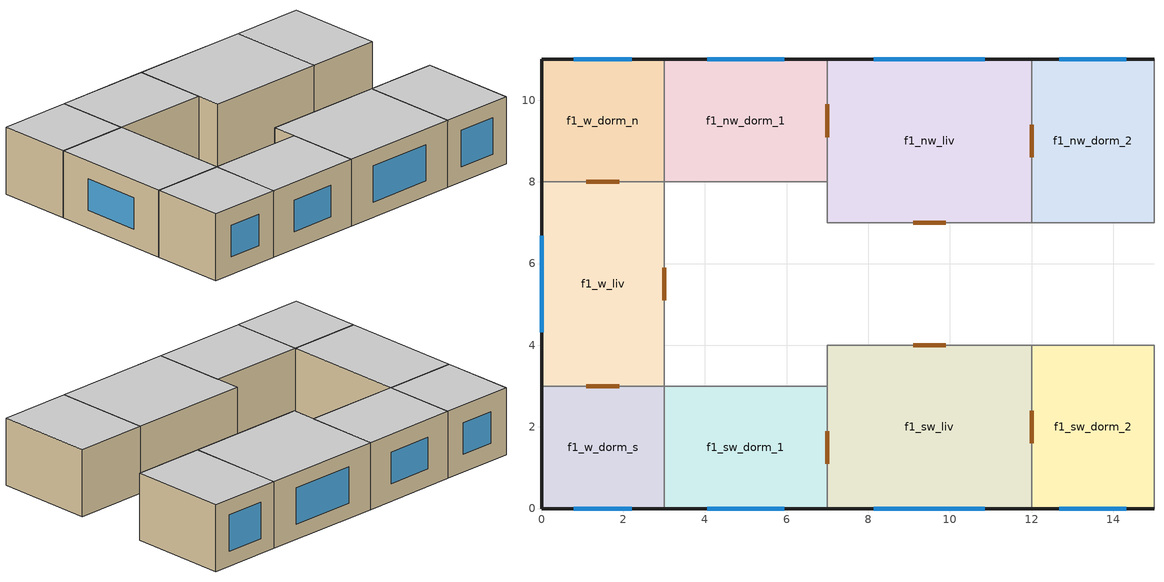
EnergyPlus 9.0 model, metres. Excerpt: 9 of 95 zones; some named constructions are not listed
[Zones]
f1_nw_dorm_2
 floor othersideconditionsmodel (floor): 15,11 15,7 12,7 12,11 z0
 wall outside (ext_wall): 15,11 12,11 z0:2.7
 wall to f1_ne_dorm_2 (int_wall): 15,7 15,11 z0:2.7
 wall to f1_core (int_wall): 12,7 15,7 z0:2.7
 wall to f1_nw_liv (int_wall): 12,11 12,7 z0:2.7
 window (simple_window): 14.31,11 12.69,11 z0.61:2.08
 door inside (door_3cm): 12,9.4 12,8.6 z0:2.1
 ceiling to f2_nw_dorm_2 (ceiling): 12,11 12,7 15,7 15,11 z2.7
f1_nw_dorm_1
 floor othersideconditionsmodel (floor): 7,11 7,8 3,8 3,11 z0
 wall outside (ext_wall): 7,11 3,11 z0:2.7
 wall to f1_nw_liv (int_wall): 7,8 7,11 z0:2.7
 wall to f1_core (int_wall): 3,8 7,8 z0:2.7
 wall to f1_w_dorm_n (int_wall): 3,11 3,8 z0:2.7
 window (simple_window): 5.95,11 4.05,11 z0.71:1.99
 door inside (door_3cm): 7,9.1 7,9.9 z0:2.1
 ceiling to f2_nw_dorm_1 (ceiling): 3,11 3,8 7,8 7,11 z2.7
f1_nw_liv
 floor othersideconditionsmodel (floor): 12,11 12,7 7,7 7,11 z0
 wall outside (ext_wall): 12,11 7,11 z0:2.7
 wall to f1_core (int_wall): 7,8 7,7 12,7 z0:2.7
 window (simple_window): 10.86,11 8.14,11 z0.61:2.08
 door inside (door_3cm): 9.1,7 9.9,7 z0:2.1
 ceiling to f2_nw_liv (ceiling): 7,11 7,7 12,7 12,11 z2.7
f1_sw_dorm_2
 floor othersideconditionsmodel (floor): 15,4 15,0 12,0 12,4 z0
 wall outside (ext_wall): 12,0 15,0 z0:2.7
 wall to f1_se_dorm_2 (int_wall): 15,0 15,4 z0:2.7
 wall to f1_core (int_wall): 15,4 12,4 z0:2.7
 wall to f1_sw_liv (int_wall): 12,4 12,0 z0:2.7
 window (simple_window): 12.69,0 14.31,0 z0.61:2.08
 door inside (door_3cm): 12,2.4 12,1.6 z0:2.1
 ceiling to f2_sw_dorm_2 (ceiling): 12,4 12,0 15,0 15,4 z2.7
f1_sw_dorm_1
 floor othersideconditionsmodel (floor): 7,3 7,0 3,0 3,3 z0
 wall outside (ext_wall): 3,0 7,0 z0:2.7
 wall to f1_sw_liv (int_wall): 7,0 7,3 z0:2.7
 wall to f1_core (int_wall): 7,3 3,3 z0:2.7
 wall to f1_w_dorm_s (int_wall): 3,3 3,0 z0:2.7
 window (simple_window): 4.05,0 5.95,0 z0.71:1.99
 door inside (door_3cm): 7,1.1 7,1.9 z0:2.1
 ceiling to f2_sw_dorm_1 (ceiling): 3,3 3,0 7,0 7,3 z2.7
f1_sw_liv
 floor othersideconditionsmodel (floor): 12,4 12,0 7,0 7,4 z0
 wall outside (ext_wall): 7,0 12,0 z0:2.7
 wall to f1_core (int_wall): 12,4 7,4 7,3 z0:2.7
 window (simple_window): 8.14,0 10.86,0 z0.61:2.08
 door inside (door_3cm): 9.9,4 9.1,4 z0:2.1
 ceiling to f2_sw_liv (ceiling): 7,4 7,0 12,0 12,4 z2.7
f1_w_dorm_n
 floor othersideconditionsmodel (floor): 3,11 3,8 0,8 0,11 z0
 wall outside (ext_wall): 3,11 0,11 0,8 z0:2.7
 wall to f1_w_liv (int_wall): 0,8 3,8 z0:2.7
 window (simple_window): 2.21,11 0.8,11 z0.71:1.99
 door inside (door_3cm): 1.1,8 1.9,8 z0:2.1
 ceiling to f2_w_dorm_n (ceiling): 0,11 0,8 3,8 3,11 z2.7
f1_w_dorm_s
 floor othersideconditionsmodel (floor): 3,3 3,0 0,0 0,3 z0
 wall outside (ext_wall): 0,3 0,0 3,0 z0:2.7
 wall to f1_w_liv (int_wall): 3,3 0,3 z0:2.7
 window (simple_window): 0.8,0 2.21,0 z0.71:1.99
 door inside (door_3cm): 1.9,3 1.1,3 z0:2.1
 ceiling to f2_w_dorm_s (ceiling): 0,3 0,0 3,0 3,3 z2.7
f1_w_liv
 floor othersideconditionsmodel (floor): 3,8 3,3 0,3 0,8 z0
 wall outside (ext_wall): 0,8 0,3 z0:2.7
 wall to f1_core (int_wall): 3,3 3,8 z0:2.7
 window (simple_window): 0,6.68 0,4.32 z0.71:1.99
 door inside (door_3cm): 3,5.1 3,5.9 z0:2.1
 ceiling to f2_w_liv (ceiling): 0,8 0,3 3,3 3,8 z2.7
[AirflowNetwork:MultiZone:Component:DetailedOpening] Discharge coefficient for opening factor 1=0.001; Discharge coefficient for opening factor 2=0.65; Extra crack length or height of pivoting axis=0; Height factor for opening factor 1=1; Height factor for opening factor 2=1; Number of sets of opening factor data=2; Opening factor 1=0; Opening factor 2=1; Start height factor for opening factor 1=0; Start height factor for opening factor 2=0; Type of rectangular large vertical opening lvo=NonPivoted; Width factor for opening factor 1=0
Name | Air mass flow coefficient when opening is closed | Air mass flow exponent when opening is closed | Width factor for opening factor 2
window_opening | 0.00028 | 0.63 | 0.45
door_opening | 0.0024 | 0.59 | 1
[AirflowNetwork:MultiZone:Surface] Ventilation control mode=NoVent; Window door opening factor or crack factor=1
Name | Leakage component | Surface
afn_f1_e_dorm_s_window_s | window_opening | f1_e_dorm_s_window_s
afn_f1_se_liv_window_s | window_opening | f1_se_liv_window_s
afn_f1_se_dorm_2_window_s | window_opening | f1_se_dorm_2_window_s
afn_f1_se_dorm_1_window_s | window_opening | f1_se_dorm_1_window_s
afn_f1_ne_liv_window_n | window_opening | f1_ne_liv_window_n
afn_f1_ne_dorm_1_window_n | window_opening | f1_ne_dorm_1_window_n
afn_f1_ne_dorm_2_window_n | window_opening | f1_ne_dorm_2_window_n
afn_f1_nw_liv_window_n | window_opening | f1_nw_liv_window_n
afn_f1_nw_dorm_2_window_n | window_opening | f1_nw_dorm_2_window_n
afn_f1_nw_dorm_1_window_n | window_opening | f1_nw_dorm_1_window_n
afn_f1_sw_liv_door_w | door_opening | f1_sw_liv_door_w
afn_f1_sw_liv_door_e | door_opening | f1_sw_liv_door_e
afn_f1_se_liv_door_w | door_opening | f1_se_liv_door_w
afn_f1_se_liv_door_e | door_opening | f1_se_liv_door_e
afn_f1_e_liv_door_s | door_opening | f1_e_liv_door_s
afn_f1_e_liv_door_n | door_opening | f1_e_liv_door_n
afn_f1_ne_liv_door_e | door_opening | f1_ne_liv_door_e
afn_f1_ne_liv_door_w | door_opening | f1_ne_liv_door_w
afn_f1_nw_liv_door_e | door_opening | f1_nw_liv_door_e
afn_f1_nw_liv_door_w | door_opening | f1_nw_liv_door_w
afn_f1_w_liv_door_n | door_opening | f1_w_liv_door_n
afn_f1_w_liv_door_s | door_opening | f1_w_liv_door_s
afn_f1_core_door_s1 | door_opening | f1_core_door_s1
afn_f1_core_door_s2 | door_opening | f1_core_door_s2
afn_f1_core_door_e | door_opening | f1_core_door_e
afn_f1_core_door_n1 | door_opening | f1_core_door_n1
afn_f1_core_door_n2 | door_opening | f1_core_door_n2
afn_f1_core_door_w | door_opening | f1_core_door_w
afn_f2_w_liv_window_w | window_opening | f2_w_liv_window_w
afn_f2_w_dorm_s_window_s | window_opening | f2_w_dorm_s_window_s
afn_f2_w_dorm_n_window_n | window_opening | f2_w_dorm_n_window_n
afn_f2_sw_liv_window_s | window_opening | f2_sw_liv_window_s
afn_f2_sw_dorm_1_window_s | window_opening | f2_sw_dorm_1_window_s
afn_f2_sw_dorm_2_window_s | window_opening | f2_sw_dorm_2_window_s
afn_f2_e_liv_window_e | window_opening | f2_e_liv_window_e
afn_f2_e_dorm_n_window_n | window_opening | f2_e_dorm_n_window_n
afn_f2_e_dorm_s_window_s | window_opening | f2_e_dorm_s_window_s
afn_f2_se_liv_window_s | window_opening | f2_se_liv_window_s
afn_f2_se_dorm_2_window_s | window_opening | f2_se_dorm_2_window_s
afn_f2_se_dorm_1_window_s | window_opening | f2_se_dorm_1_window_s
afn_f2_ne_liv_window_n | window_opening | f2_ne_liv_window_n
afn_f2_ne_dorm_1_window_n | window_opening | f2_ne_dorm_1_window_n
afn_f2_ne_dorm_2_window_n | window_opening | f2_ne_dorm_2_window_n
afn_f2_nw_liv_window_n | window_opening | f2_nw_liv_window_n
afn_f2_nw_dorm_2_window_n | window_opening | f2_nw_dorm_2_window_n
afn_f2_nw_dorm_1_window_n | window_opening | f2_nw_dorm_1_window_n
afn_f2_sw_liv_door_w | door_opening | f2_sw_liv_door_w
afn_f2_sw_liv_door_e | door_opening | f2_sw_liv_door_e
afn_f2_se_liv_door_w | door_opening | f2_se_liv_door_w
afn_f2_se_liv_door_e | door_opening | f2_se_liv_door_e
afn_f2_e_liv_door_s | door_opening | f2_e_liv_door_s
afn_f2_e_liv_door_n | door_opening | f2_e_liv_door_n
afn_f2_ne_liv_door_e | door_opening | f2_ne_liv_door_e
afn_f2_ne_liv_door_w | door_opening | f2_ne_liv_door_w
afn_f2_nw_liv_door_e | door_opening | f2_nw_liv_door_e
afn_f2_nw_liv_door_w | door_opening | f2_nw_liv_door_w
afn_f2_w_liv_door_n | door_opening | f2_w_liv_door_n
afn_f2_w_liv_door_s | door_opening | f2_w_liv_door_s
afn_f2_core_door_s1 | door_opening | f2_core_door_s1
afn_f2_core_door_s2 | door_opening | f2_core_door_s2
afn_f2_core_door_e | door_opening | f2_core_door_e
afn_f2_core_door_n1 | door_opening | f2_core_door_n1
afn_f2_core_door_n2 | door_opening | f2_core_door_n2
afn_f2_core_door_w | door_opening | f2_core_door_w
afn_f3_w_liv_window_w | window_opening | f3_w_liv_window_w
afn_f3_w_dorm_s_window_s | window_opening | f3_w_dorm_s_window_s
afn_f3_w_dorm_n_window_n | window_opening | f3_w_dorm_n_window_n
afn_f3_sw_liv_window_s | window_opening | f3_sw_liv_window_s
afn_f3_sw_dorm_1_window_s | window_opening | f3_sw_dorm_1_window_s
afn_f3_sw_dorm_2_window_s | window_opening | f3_sw_dorm_2_window_s
afn_f3_e_liv_window_e | window_opening | f3_e_liv_window_e
afn_f3_e_dorm_n_window_n | window_opening | f3_e_dorm_n_window_n
afn_f3_e_dorm_s_window_s | window_opening | f3_e_dorm_s_window_s
afn_f3_se_liv_window_s | window_opening | f3_se_liv_window_s
afn_f3_se_dorm_2_window_s | window_opening | f3_se_dorm_2_window_s
afn_f3_se_dorm_1_window_s | window_opening | f3_se_dorm_1_window_s
afn_f3_ne_liv_window_n | window_opening | f3_ne_liv_window_n
afn_f3_ne_dorm_1_window_n | window_opening | f3_ne_dorm_1_window_n
afn_f3_ne_dorm_2_window_n | window_opening | f3_ne_dorm_2_window_n
afn_f3_nw_liv_window_n | window_opening | f3_nw_liv_window_n
afn_f3_nw_dorm_2_window_n | window_opening | f3_nw_dorm_2_window_n
afn_f3_nw_dorm_1_window_n | window_opening | f3_nw_dorm_1_window_n
afn_f3_sw_liv_door_w | door_opening | f3_sw_liv_door_w
afn_f3_sw_liv_door_e | door_opening | f3_sw_liv_door_e
afn_f3_se_liv_door_w | door_opening | f3_se_liv_door_w
afn_f3_se_liv_door_e | door_opening | f3_se_liv_door_e
afn_f3_e_liv_door_s | door_opening | f3_e_liv_door_s
afn_f3_e_liv_door_n | door_opening | f3_e_liv_door_n
afn_f3_ne_liv_door_e | door_opening | f3_ne_liv_door_e
afn_f3_ne_liv_door_w | door_opening | f3_ne_liv_door_w
afn_f3_nw_liv_door_e | door_opening | f3_nw_liv_door_e
afn_f3_nw_liv_door_w | door_opening | f3_nw_liv_door_w
afn_f3_w_liv_door_n | door_opening | f3_w_liv_door_n
afn_f3_w_liv_door_s | door_opening | f3_w_liv_door_s
afn_f3_core_door_s1 | door_opening | f3_core_door_s1
afn_f3_core_door_s2 | door_opening | f3_core_door_s2
afn_f3_core_door_e | door_opening | f3_core_door_e
afn_f3_core_door_n1 | door_opening | f3_core_door_n1
afn_f3_core_door_n2 | door_opening | f3_core_door_n2
afn_f3_core_door_w | door_opening | f3_core_door_w
afn_f4_w_liv_window_w | window_opening | f4_w_liv_window_w
afn_f4_w_dorm_s_window_s | window_opening | f4_w_dorm_s_window_s
afn_f4_w_dorm_n_window_n | window_opening | f4_w_dorm_n_window_n
afn_f4_sw_liv_window_s | window_opening | f4_sw_liv_window_s
afn_f4_sw_dorm_1_window_s | window_opening | f4_sw_dorm_1_window_s
afn_f4_sw_dorm_2_window_s | window_opening | f4_sw_dorm_2_window_s
afn_f4_e_liv_window_e | window_opening | f4_e_liv_window_e
afn_f4_e_dorm_n_window_n | window_opening | f4_e_dorm_n_window_n
afn_f4_e_dorm_s_window_s | window_opening | f4_e_dorm_s_window_s
afn_f4_se_liv_window_s | window_opening | f4_se_liv_window_s
afn_f4_se_dorm_2_window_s | window_opening | f4_se_dorm_2_window_s
afn_f4_se_dorm_1_window_s | window_opening | f4_se_dorm_1_window_s
afn_f4_ne_liv_window_n | window_opening | f4_ne_liv_window_n
afn_f4_ne_dorm_1_window_n | window_opening | f4_ne_dorm_1_window_n
afn_f4_ne_dorm_2_window_n | window_opening | f4_ne_dorm_2_window_n
afn_f4_nw_liv_window_n | window_opening | f4_nw_liv_window_n
afn_f4_nw_dorm_2_window_n | window_opening | f4_nw_dorm_2_window_n
afn_f4_nw_dorm_1_window_n | window_opening | f4_nw_dorm_1_window_n
afn_f4_sw_liv_door_w | door_opening | f4_sw_liv_door_w
afn_f4_sw_liv_door_e | door_opening | f4_sw_liv_door_e
afn_f4_se_liv_door_w | door_opening | f4_se_liv_door_w
afn_f4_se_liv_door_e | door_opening | f4_se_liv_door_e
afn_f4_e_liv_door_s | door_opening | f4_e_liv_door_s
afn_f4_e_liv_door_n | door_opening | f4_e_liv_door_n
afn_f4_ne_liv_door_e | door_opening | f4_ne_liv_door_e
afn_f4_ne_liv_door_w | door_opening | f4_ne_liv_door_w
afn_f4_nw_liv_door_e | door_opening | f4_nw_liv_door_e
afn_f4_nw_liv_door_w | door_opening | f4_nw_liv_door_w
afn_f4_w_liv_door_n | door_opening | f4_w_liv_door_n
afn_f4_w_liv_door_s | door_opening | f4_w_liv_door_s
afn_f4_core_door_s1 | door_opening | f4_core_door_s1
afn_f4_core_door_s2 | door_opening | f4_core_door_s2
afn_f4_core_door_e | door_opening | f4_core_door_e
afn_f4_core_door_n1 | door_opening | f4_core_door_n1
afn_f4_core_door_n2 | door_opening | f4_core_door_n2
afn_f4_core_door_w | door_opening | f4_core_door_w
[AirflowNetwork:MultiZone:Zone]
Name | Zone
afn_f1_w_liv | f1_w_liv
afn_f1_w_dorm_s | f1_w_dorm_s
afn_f1_w_dorm_n | f1_w_dorm_n
afn_f1_sw_liv | f1_sw_liv
afn_f1_sw_dorm_1 | f1_sw_dorm_1
afn_f1_sw_dorm_2 | f1_sw_dorm_2
afn_f1_e_liv | f1_e_liv
afn_f1_e_dorm_n | f1_e_dorm_n
afn_f1_e_dorm_s | f1_e_dorm_s
afn_f1_se_liv | f1_se_liv
afn_f1_se_dorm_2 | f1_se_dorm_2
afn_f1_se_dorm_1 | f1_se_dorm_1
afn_f1_ne_liv | f1_ne_liv
afn_f1_ne_dorm_1 | f1_ne_dorm_1
afn_f1_ne_dorm_2 | f1_ne_dorm_2
afn_f1_nw_liv | f1_nw_liv
afn_f1_nw_dorm_2 | f1_nw_dorm_2
afn_f1_nw_dorm_1 | f1_nw_dorm_1
afn_f1_core | f1_core
afn_f2_w_liv | f2_w_liv
afn_f2_w_dorm_s | f2_w_dorm_s
afn_f2_w_dorm_n | f2_w_dorm_n
afn_f2_sw_liv | f2_sw_liv
afn_f2_sw_dorm_1 | f2_sw_dorm_1
afn_f2_sw_dorm_2 | f2_sw_dorm_2
afn_f2_e_liv | f2_e_liv
afn_f2_e_dorm_n | f2_e_dorm_n
afn_f2_e_dorm_s | f2_e_dorm_s
afn_f2_se_liv | f2_se_liv
afn_f2_se_dorm_2 | f2_se_dorm_2
afn_f2_se_dorm_1 | f2_se_dorm_1
afn_f2_ne_liv | f2_ne_liv
afn_f2_ne_dorm_1 | f2_ne_dorm_1
afn_f2_ne_dorm_2 | f2_ne_dorm_2
afn_f2_nw_liv | f2_nw_liv
afn_f2_nw_dorm_2 | f2_nw_dorm_2
afn_f2_nw_dorm_1 | f2_nw_dorm_1
afn_f2_core | f2_core
afn_f3_w_liv | f3_w_liv
afn_f3_w_dorm_s | f3_w_dorm_s
afn_f3_w_dorm_n | f3_w_dorm_n
afn_f3_sw_liv | f3_sw_liv
afn_f3_sw_dorm_1 | f3_sw_dorm_1
afn_f3_sw_dorm_2 | f3_sw_dorm_2
afn_f3_e_liv | f3_e_liv
afn_f3_e_dorm_n | f3_e_dorm_n
afn_f3_e_dorm_s | f3_e_dorm_s
afn_f3_se_liv | f3_se_liv
afn_f3_se_dorm_2 | f3_se_dorm_2
afn_f3_se_dorm_1 | f3_se_dorm_1
afn_f3_ne_liv | f3_ne_liv
afn_f3_ne_dorm_1 | f3_ne_dorm_1
afn_f3_ne_dorm_2 | f3_ne_dorm_2
afn_f3_nw_liv | f3_nw_liv
afn_f3_nw_dorm_2 | f3_nw_dorm_2
afn_f3_nw_dorm_1 | f3_nw_dorm_1
afn_f3_core | f3_core
afn_f4_w_liv | f4_w_liv
afn_f4_w_dorm_s | f4_w_dorm_s
afn_f4_w_dorm_n | f4_w_dorm_n
afn_f4_sw_liv | f4_sw_liv
afn_f4_sw_dorm_1 | f4_sw_dorm_1
afn_f4_sw_dorm_2 | f4_sw_dorm_2
afn_f4_e_liv | f4_e_liv
afn_f4_e_dorm_n | f4_e_dorm_n
afn_f4_e_dorm_s | f4_e_dorm_s
afn_f4_se_liv | f4_se_liv
afn_f4_se_dorm_2 | f4_se_dorm_2
afn_f4_se_dorm_1 | f4_se_dorm_1
afn_f4_ne_liv | f4_ne_liv
afn_f4_ne_dorm_1 | f4_ne_dorm_1
afn_f4_ne_dorm_2 | f4_ne_dorm_2
afn_f4_nw_liv | f4_nw_liv
afn_f4_nw_dorm_2 | f4_nw_dorm_2
afn_f4_nw_dorm_1 | f4_nw_dorm_1
afn_f4_core | f4_core
[AirflowNetwork:SimulationControl]
afn_control: Absolute airflow convergence tolerance=1e-06; Airflownetwork control=MultizoneWithoutDistribution; Azimuth angle of long axis of building=90; Building type=LowRise; Convergence acceleration limit=-0.5; Height selection for local wind pressure calculation=OpeningHeight; Initialization type=LinearInitializationMethod; Maximum number of iterations=500; Ratio of building width along short axis to width along long axis=0.5; Relative airflow convergence tolerance=0.0001; Wind pressure coefficient type=SurfaceAverageCalculation
